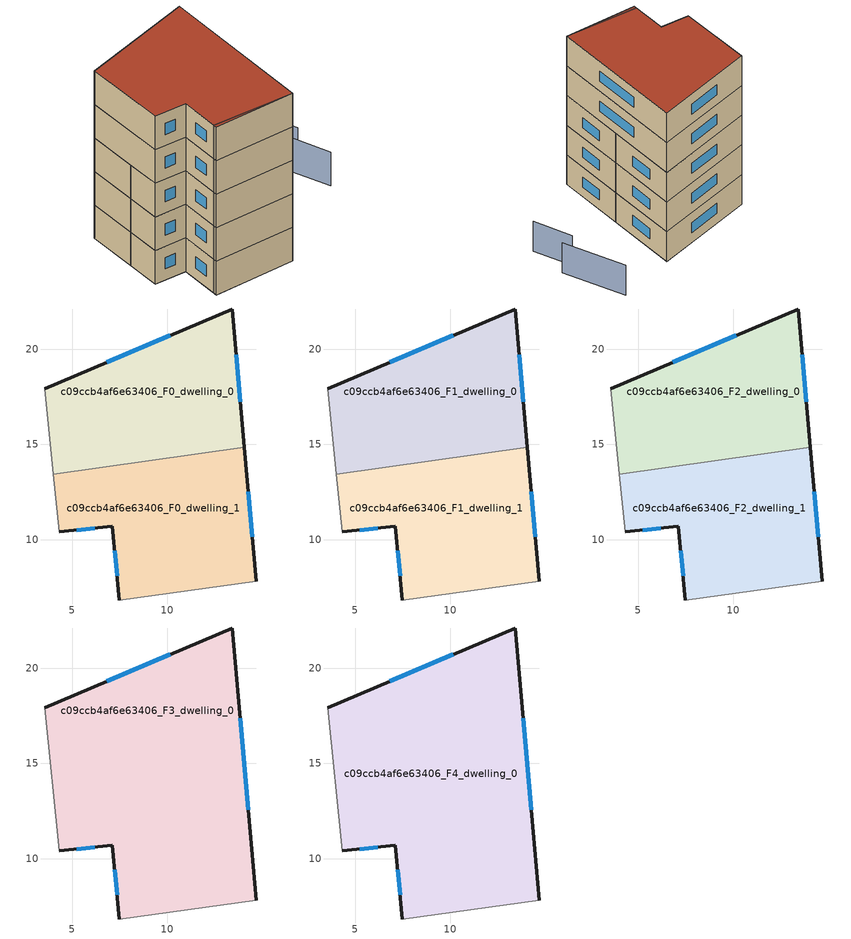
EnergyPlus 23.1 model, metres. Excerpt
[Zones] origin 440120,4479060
c09ccb4af6e63406_F0_dwelling_0
 floor ground (EU_floor_Construction): 14.06,14.84 13.42,22.13 3.57,17.94 4.02,13.44 z0
 wall outside (EU_wall_Construction): 3.57,17.94 13.42,22.13 14.06,14.84 z0:3
 wall adiabatic (EU_wall_Construction): 4.02,13.44 3.57,17.94 z0:3
 wall to c09ccb4af6e63406_F0_dwelling_1 (EU_wall_Construction): 14.06,14.84 4.02,13.44 z0:3
 window (EU_Window_Construction): 6.84,19.33 10.15,20.74 / 13.63,19.71 13.85,17.26 z0.99:2.01
c09ccb4af6e63406_F0_dwelling_1
 floor ground (EU_floor_Construction): 14.68,7.82 14.06,14.84 4.02,13.44 4.32,10.4 7.12,10.69 7.49,6.82 z0
 wall outside (EU_wall_Construction): 14.06,14.84 14.68,7.82 / 7.49,6.82 7.12,10.69 4.32,10.4 z0:3
 wall adiabatic (EU_wall_Construction): 4.32,10.4 4.02,13.44 / 14.68,7.82 7.49,6.82 z0:3
 window (EU_Window_Construction): 6.19,10.59 5.25,10.49 / 14.26,12.52 14.47,10.15 / 7.36,8.1 7.24,9.41 z0.99:2.01
c09ccb4af6e63406_F1_dwelling_0
 floor to c09ccb4af6e63406_F0_dwelling_0 (EU_floor_Construction): 14.06,14.84 13.42,22.13 3.57,17.94 4.02,13.44 z3
 wall outside (EU_wall_Construction): 3.57,17.94 13.42,22.13 14.06,14.84 z3:6
 wall adiabatic (EU_wall_Construction): 4.02,13.44 3.57,17.94 z3:6
 wall to c09ccb4af6e63406_F1_dwelling_1 (EU_wall_Construction): 14.06,14.84 4.02,13.44 z3:6
 window (EU_Window_Construction): 6.84,19.33 10.15,20.74 / 13.63,19.71 13.85,17.26 z3.99:5.01
c09ccb4af6e63406_F1_dwelling_1
 floor to c09ccb4af6e63406_F0_dwelling_1 (EU_floor_Construction): 14.68,7.82 14.06,14.84 4.02,13.44 4.32,10.4 7.12,10.69 7.49,6.82 z3
 wall outside (EU_wall_Construction): 14.06,14.84 14.68,7.82 / 7.49,6.82 7.12,10.69 4.32,10.4 z3:6
 wall adiabatic (EU_wall_Construction): 4.32,10.4 4.02,13.44 / 14.68,7.82 7.49,6.82 z3:6
 window (EU_Window_Construction): 6.19,10.59 5.25,10.49 / 14.26,12.52 14.47,10.15 / 7.36,8.1 7.24,9.41 z3.99:5.01
c09ccb4af6e63406_F2_dwelling_0
 floor to c09ccb4af6e63406_F1_dwelling_0 (EU_floor_Construction): 14.06,14.84 13.42,22.13 3.57,17.94 4.02,13.44 z6
 wall outside (EU_wall_Construction): 3.57,17.94 13.42,22.13 14.06,14.84 z6:9
 wall adiabatic (EU_wall_Construction): 4.02,13.44 3.57,17.94 z6:9
 wall to c09ccb4af6e63406_F2_dwelling_1 (EU_wall_Construction): 14.06,14.84 4.02,13.44 z6:9
 window (EU_Window_Construction): 6.84,19.33 10.15,20.74 / 13.63,19.71 13.85,17.26 z6.99:8.01
c09ccb4af6e63406_F2_dwelling_1
 floor to c09ccb4af6e63406_F1_dwelling_1 (EU_floor_Construction): 14.68,7.82 14.06,14.84 4.02,13.44 4.32,10.4 7.12,10.69 7.49,6.82 z6
 wall outside (EU_wall_Construction): 14.06,14.84 14.68,7.82 / 7.49,6.82 7.12,10.69 4.32,10.4 z6:9
 wall adiabatic (EU_wall_Construction): 4.32,10.4 4.02,13.44 / 14.68,7.82 7.49,6.82 z6:9
 window (EU_Window_Construction): 6.19,10.59 5.25,10.49 / 14.26,12.52 14.47,10.15 / 7.36,8.1 7.24,9.41 z6.99:8.01
c09ccb4af6e63406_F3_dwelling_0
 floor to c09ccb4af6e63406_F2_dwelling_0 (EU_floor_Construction): 14.06,14.84 13.42,22.13 3.57,17.94 4.02,13.44 z9
 floor to c09ccb4af6e63406_F2_dwelling_1 (EU_floor_Construction): 14.68,7.82 14.06,14.84 4.02,13.44 4.32,10.4 7.12,10.69 7.49,6.82 z9
 wall outside (EU_wall_Construction): 3.57,17.94 13.42,22.13 14.68,7.82 / 7.49,6.82 7.12,10.69 4.32,10.4 z9:12
 wall adiabatic (EU_wall_Construction): 4.32,10.4 3.57,17.94 / 14.68,7.82 7.49,6.82 z9:12
 window (EU_Window_Construction): 6.19,10.59 5.25,10.49 / 6.84,19.33 10.15,20.74 / 13.83,17.38 14.26,12.56 / 7.36,8.1 7.24,9.41 z9.99:11.01
c09ccb4af6e63406_F4_dwelling_0
 floor to c09ccb4af6e63406_F3_dwelling_0 (EU_floor_Construction): 14.68,7.82 13.42,22.13 3.57,17.94 4.32,10.4 7.12,10.69 7.49,6.82 z12
 wall outside (EU_wall_Construction): 3.57,17.94 13.42,22.13 14.68,7.82 / 7.49,6.82 7.12,10.69 4.32,10.4 z12:15
 wall adiabatic (EU_wall_Construction): 4.32,10.4 3.57,17.94 / 14.68,7.82 7.49,6.82 z12:15
 window (EU_Window_Construction): 6.19,10.59 5.25,10.49 / 6.84,19.33 10.15,20.74 / 13.83,17.38 14.26,12.56 / 7.36,8.1 7.24,9.41 z12.99:14.01
 roof outside (EU_roof_Construction): 13.42,22.13 14.68,7.82 7.49,6.82 7.12,10.69 4.32,10.4 3.57,17.94 z15
shading: 7.46,7.16 14.68,7.82 z0:15; 22.24,15.01 20.52,18.55 / 21.8,19.06 18.97,24.69 z0:3
[Building]
EU S2 Campaign: North Axis=0; Terrain=City; Solar Distribution=FullExterior
[Site:Location]
Madrid: Latitude=40.5; Longitude=-3.5; Time Zone=1; Elevation=609
[SizingPeriod:WeatherFileDays]
AnnualSizingPeriod: Begin Month=1; Begin Day of Month=1; End Month=12; End Day of Month=31; Day of Week for Start Day=Monday; Use Weather File Daylight Saving Period=No; Use Weather File Rain and Snow Indicators=No
[MATERIAL]
EU_InternalMass_Material: Roughness=MediumRough; Thickness=0.1; Conductivity=1; Density=1800; Specific Heat=900; Thermal Absorptance=0.9; Solar Absorptance=0.7; Visible Absorptance=0.7
[MATERIAL:NOMASS] Roughness=MediumRough; Thermal Absorptance=0.9; Solar Absorptance=0.7; Visible Absorptance=0.7
Name | Thermal Resistance
EU_wall_NoMass | 0.609216
EU_roof_NoMass | 0.513268
EU_floor_NoMass | 0.568163
[WINDOWMATERIAL:SIMPLEGLAZINGSYSTEM]
EU_Window_SimpleGlazing: UFactor=5.50606; Solar Heat Gain Coefficient=0.85; Visible Transmittance=0.85
[CONSTRUCTION]
EU_wall_Construction: EU_wall_NoMass
EU_roof_Construction: EU_roof_NoMass
EU_floor_Construction: EU_floor_NoMass
EU_InternalMass_Construction: EU_InternalMass_Material
EU_Window_Construction: EU_Window_SimpleGlazing
[ZONE] Type=1; Multiplier=1; Ceiling Height=autocalculate; Floor Area=autocalculate; Part of Total Floor Area=Yes
Name | Volume
c09ccb4af6e63406_F0_dwelling_0; c09ccb4af6e63406_F1_dwelling_0; c09ccb4af6e63406_F2_dwelling_0 | 180.214
c09ccb4af6e63406_F3_dwelling_0; c09ccb4af6e63406_F4_dwelling_0 | 360.41
c09ccb4af6e63406_F0_dwelling_1; c09ccb4af6e63406_F1_dwelling_1; c09ccb4af6e63406_F2_dwelling_1 | 180.206
[INTERNALMASS] Construction=EU_InternalMass_Construction
Name | Zone or ZoneList | Surface Area
c09ccb4af6e63406_F0_dwelling_0_EU_InternalMass | c09ccb4af6e63406_F0_dwelling_0 | 60.0713
c09ccb4af6e63406_F0_dwelling_1_EU_InternalMass | c09ccb4af6e63406_F0_dwelling_1 | 60.0686
c09ccb4af6e63406_F1_dwelling_0_EU_InternalMass | c09ccb4af6e63406_F1_dwelling_0 | 60.0713
c09ccb4af6e63406_F1_dwelling_1_EU_InternalMass | c09ccb4af6e63406_F1_dwelling_1 | 60.0686
c09ccb4af6e63406_F2_dwelling_0_EU_InternalMass | c09ccb4af6e63406_F2_dwelling_0 | 60.0713
c09ccb4af6e63406_F2_dwelling_1_EU_InternalMass | c09ccb4af6e63406_F2_dwelling_1 | 60.0686
c09ccb4af6e63406_F3_dwelling_0_EU_InternalMass | c09ccb4af6e63406_F3_dwelling_0 | 120.137
c09ccb4af6e63406_F4_dwelling_0_EU_InternalMass | c09ccb4af6e63406_F4_dwelling_0 | 120.137
[OTHEREQUIPMENT] Fuel Type=Electricity; Design Level Calculation Method=Watts/Area; Power per Zone Floor Area=1; Fraction Latent=0; Fraction Radiant=0; Fraction Lost=0; Carbon Dioxide Generation Rate=0; EndUse Subcategory=EU_Step8_InternalGains
Name | Zone or ZoneList or Space or SpaceList | Schedule
EU_Step8_InternalGain_c09ccb4af6e63406_F0_dwelling_0_f000 | c09ccb4af6e63406_F0_dwelling_0 | EU_Step8_GainSchedule_c09ccb4af6e63406_F0_dwelling_0_f000
EU_Step8_InternalGain_c09ccb4af6e63406_F0_dwelling_1_f000 | c09ccb4af6e63406_F0_dwelling_1 | EU_Step8_GainSchedule_c09ccb4af6e63406_F0_dwelling_1_f000
EU_Step8_InternalGain_c09ccb4af6e63406_F1_dwelling_0_f000 | c09ccb4af6e63406_F1_dwelling_0 | EU_Step8_GainSchedule_c09ccb4af6e63406_F1_dwelling_0_f000
EU_Step8_InternalGain_c09ccb4af6e63406_F1_dwelling_1_f000 | c09ccb4af6e63406_F1_dwelling_1 | EU_Step8_GainSchedule_c09ccb4af6e63406_F1_dwelling_1_f000
EU_Step8_InternalGain_c09ccb4af6e63406_F2_dwelling_0_f000 | c09ccb4af6e63406_F2_dwelling_0 | EU_Step8_GainSchedule_c09ccb4af6e63406_F2_dwelling_0_f000
EU_Step8_InternalGain_c09ccb4af6e63406_F2_dwelling_1_f000 | c09ccb4af6e63406_F2_dwelling_1 | EU_Step8_GainSchedule_c09ccb4af6e63406_F2_dwelling_1_f000
EU_Step8_InternalGain_c09ccb4af6e63406_F3_dwelling_0_f000 | c09ccb4af6e63406_F3_dwelling_0 | EU_Step8_GainSchedule_c09ccb4af6e63406_F3_dwelling_0_f000
EU_Step8_InternalGain_c09ccb4af6e63406_F4_dwelling_0_f000 | c09ccb4af6e63406_F4_dwelling_0 | EU_Step8_GainSchedule_c09ccb4af6e63406_F4_dwelling_0_f000
[ZONEVENTILATION:DESIGNFLOWRATE] Schedule=EU_AlwaysOn; Design Flow Rate Calculation Method=AirChanges/Hour; Air Changes per Hour=0.752966; Ventilation Type=Natural; Fan Pressure Rise=0; Fan Total Efficiency=1; Constant Term Coefficient=1; Temperature Term Coefficient=0; Velocity Term Coefficient=0; Velocity Squared Term Coefficient=0; Minimum Indoor Temperature=-100; Maximum Indoor Temperature=100; Delta Temperature=-100; Minimum Outdoor Temperature=-100; Maximum Outdoor Temperature=100; Maximum Wind Speed=40
Name | Zone or ZoneList or Space or SpaceList
EU_ConstantAir_c09ccb4af6e63406_F0_dwelling_0 | c09ccb4af6e63406_F0_dwelling_0
EU_ConstantAir_c09ccb4af6e63406_F0_dwelling_1 | c09ccb4af6e63406_F0_dwelling_1
EU_ConstantAir_c09ccb4af6e63406_F1_dwelling_0 | c09ccb4af6e63406_F1_dwelling_0
EU_ConstantAir_c09ccb4af6e63406_F1_dwelling_1 | c09ccb4af6e63406_F1_dwelling_1
EU_ConstantAir_c09ccb4af6e63406_F2_dwelling_0 | c09ccb4af6e63406_F2_dwelling_0
EU_ConstantAir_c09ccb4af6e63406_F2_dwelling_1 | c09ccb4af6e63406_F2_dwelling_1
EU_ConstantAir_c09ccb4af6e63406_F3_dwelling_0 | c09ccb4af6e63406_F3_dwelling_0
EU_ConstantAir_c09ccb4af6e63406_F4_dwelling_0 | c09ccb4af6e63406_F4_dwelling_0
[HVACTEMPLATE:THERMOSTAT] Constant Heating Setpoint=20; Constant Cooling Setpoint=50
EU_HeatOnly_c09ccb4af6e63406_F0_dwelling_0; EU_HeatOnly_c09ccb4af6e63406_F0_dwelling_1; EU_HeatOnly_c09ccb4af6e63406_F1_dwelling_0; EU_HeatOnly_c09ccb4af6e63406_F1_dwelling_1; EU_HeatOnly_c09ccb4af6e63406_F2_dwelling_0; EU_HeatOnly_c09ccb4af6e63406_F2_dwelling_1; EU_HeatOnly_c09ccb4af6e63406_F3_dwelling_0; EU_HeatOnly_c09ccb4af6e63406_F4_dwelling_0
[HVACTEMPLATE:ZONE:IDEALLOADSAIRSYSTEM] System Availability Schedule=EU_AlwaysOn; Maximum Heating Supply Air Temperature=50; Minimum Cooling Supply Air Temperature=13; Maximum Heating Supply Air Humidity Ratio=0.0156; Minimum Cooling Supply Air Humidity Ratio=0.0077; Heating Limit=NoLimit; Cooling Limit=NoLimit; Heating Availability Schedule=EU_AlwaysOn; Cooling Availability Schedule=EU_CoolingOff; Dehumidification Control Type=ConstantSensibleHeatRatio; Cooling Sensible Heat Ratio=0.7; Dehumidification Setpoint=60; Humidification Control Type=None; Humidification Setpoint=30; Outdoor Air Method=None; Outdoor Air Flow Rate per Person=0.00944; Outdoor Air Flow Rate per Zone Floor Area=0; Outdoor Air Flow Rate per Zone=0; Demand Controlled Ventilation Type=None; Outdoor Air Economizer Type=NoEconomizer; Heat Recovery Type=None; Sensible Heat Recovery Effectiveness=0.7; Latent Heat Recovery Effectiveness=0.65
Name | Template Thermostat
c09ccb4af6e63406_F0_dwelling_0 | EU_HeatOnly_c09ccb4af6e63406_F0_dwelling_0
c09ccb4af6e63406_F0_dwelling_1 | EU_HeatOnly_c09ccb4af6e63406_F0_dwelling_1
c09ccb4af6e63406_F1_dwelling_0 | EU_HeatOnly_c09ccb4af6e63406_F1_dwelling_0
c09ccb4af6e63406_F1_dwelling_1 | EU_HeatOnly_c09ccb4af6e63406_F1_dwelling_1
c09ccb4af6e63406_F2_dwelling_0 | EU_HeatOnly_c09ccb4af6e63406_F2_dwelling_0
c09ccb4af6e63406_F2_dwelling_1 | EU_HeatOnly_c09ccb4af6e63406_F2_dwelling_1
c09ccb4af6e63406_F3_dwelling_0 | EU_HeatOnly_c09ccb4af6e63406_F3_dwelling_0
c09ccb4af6e63406_F4_dwelling_0 | EU_HeatOnly_c09ccb4af6e63406_F4_dwelling_0
[SIZING:ZONE] Zone Cooling Design Supply Air Temperature Input Method=SupplyAirTemperature; Zone Cooling Design Supply Air Temperature=13; Zone Heating Design Supply Air Temperature Input Method=SupplyAirTemperature; Zone Heating Design Supply Air Temperature=50; Zone Cooling Design Supply Air Humidity Ratio=0.008; Zone Heating Design Supply Air Humidity Ratio=0.008; Cooling Design Air Flow Method=DesignDay; Cooling Design Air Flow Rate=0; Cooling Minimum Air Flow per Zone Floor Area=0.000762; Cooling Minimum Air Flow=0; Cooling Minimum Air Flow Fraction=0.2; Heating Design Air Flow Method=DesignDay; Heating Design Air Flow Rate=0; Heating Maximum Air Flow per Zone Floor Area=0.002032; Heating Maximum Air Flow=0.141576; Heating Maximum Air Flow Fraction=0.3; Account for Dedicated Outdoor Air System=No; Dedicated Outdoor Air System Control Strategy=NeutralSupplyAir; Dedicated Outdoor Air Low Setpoint Temperature for Design=autosize; Dedicated Outdoor Air High Setpoint Temperature for Design=autosize; Zone Load Sizing Method=Sensible Load Only No Latent Load; Zone Latent Cooling Design Supply Air Humidity Ratio Input Method=HumidityRatioDifference; Zone Cooling Design Supply Air Humidity Ratio Difference=0.005; Zone Latent Heating Design Supply Air Humidity Ratio Input Method=HumidityRatioDifference; Zone Humidification Design Supply Air Humidity Ratio Difference=0.005
c09ccb4af6e63406_F0_dwelling_0; c09ccb4af6e63406_F0_dwelling_1; c09ccb4af6e63406_F1_dwelling_0; c09ccb4af6e63406_F1_dwelling_1; c09ccb4af6e63406_F2_dwelling_0; c09ccb4af6e63406_F2_dwelling_1; c09ccb4af6e63406_F3_dwelling_0; c09ccb4af6e63406_F4_dwelling_0
[SCHEDULE:CONSTANT]
Name | Hourly Value
EU_AlwaysOn | 1
EU_CoolingOff | 0
[SCHEDULE:FILE] Column Number=1; Rows to Skip at Top=0; Number of Hours of Data=8760; Column Separator=Comma; Interpolate to Timestep=No; Minutes per Item=60; Adjust Schedule for Daylight Savings=Yes
Name | File
EU_Step8_GainSchedule_c09ccb4af6e63406_F0_dwelling_0_f000 | ../../schedules/c09ccb4af6e63406/c09ccb4af6e63406_F0_dwelling_0_f000_gain.csv
EU_Step8_GainSchedule_c09ccb4af6e63406_F0_dwelling_1_f000 | ../../schedules/c09ccb4af6e63406/c09ccb4af6e63406_F0_dwelling_1_f000_gain.csv
EU_Step8_GainSchedule_c09ccb4af6e63406_F1_dwelling_0_f000 | ../../schedules/c09ccb4af6e63406/c09ccb4af6e63406_F1_dwelling_0_f000_gain.csv
EU_Step8_GainSchedule_c09ccb4af6e63406_F1_dwelling_1_f000 | ../../schedules/c09ccb4af6e63406/c09ccb4af6e63406_F1_dwelling_1_f000_gain.csv
EU_Step8_GainSchedule_c09ccb4af6e63406_F2_dwelling_0_f000 | ../../schedules/c09ccb4af6e63406/c09ccb4af6e63406_F2_dwelling_0_f000_gain.csv
EU_Step8_GainSchedule_c09ccb4af6e63406_F2_dwelling_1_f000 | ../../schedules/c09ccb4af6e63406/c09ccb4af6e63406_F2_dwelling_1_f000_gain.csv
EU_Step8_GainSchedule_c09ccb4af6e63406_F3_dwelling_0_f000 | ../../schedules/c09ccb4af6e63406/c09ccb4af6e63406_F3_dwelling_0_f000_gain.csv
EU_Step8_GainSchedule_c09ccb4af6e63406_F4_dwelling_0_f000 | ../../schedules/c09ccb4af6e63406/c09ccb4af6e63406_F4_dwelling_0_f000_gain.csv
